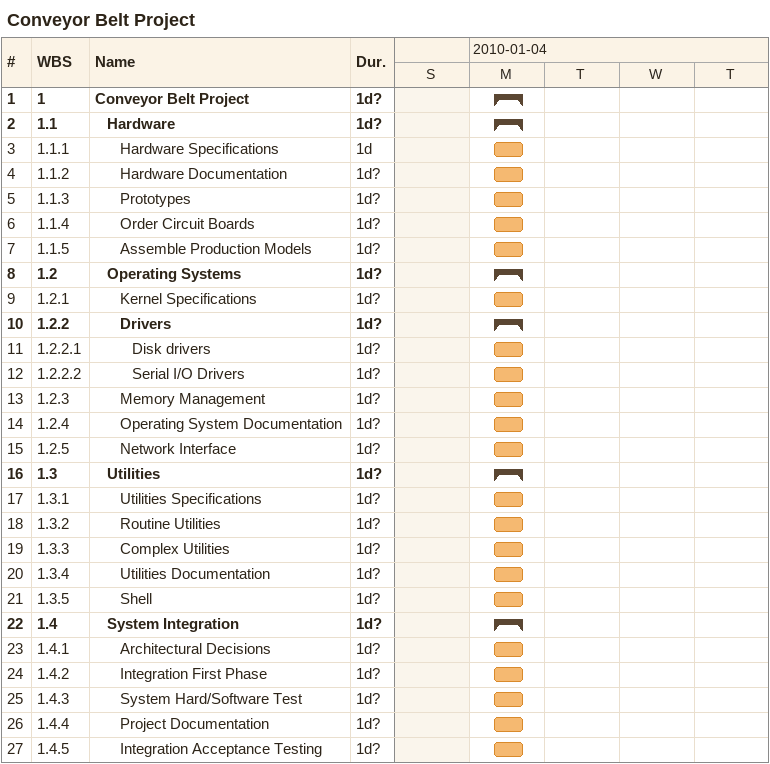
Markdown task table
Conveyor Belt Project

| ID | WBS | Task | Duration | Start | Finish |
|---|---|---|---|---|---|
| 1 | 1 | **Conveyor Belt Project** | 1d? | 2010-01-04 | 2010-01-04 |
| 2 | 1.1 | **Hardware** | 1d? | 2010-01-04 | 2010-01-04 |
| 3 | 1.1.1 | Hardware Specifications | 1d | 2010-01-04 | 2010-01-04 |
| 4 | 1.1.2 | Hardware Documentation | 1d? | 2010-01-04 | 2010-01-04 |
| 5 | 1.1.3 | Prototypes | 1d? | 2010-01-04 | 2010-01-04 |
| 6 | 1.1.4 | Order Circuit Boards | 1d? | 2010-01-04 | 2010-01-04 |
| 7 | 1.1.5 | Assemble Production Models | 1d? | 2010-01-04 | 2010-01-04 |
| 8 | 1.2 | **Operating Systems** | 1d? | 2010-01-04 | 2010-01-04 |
| 9 | 1.2.1 | Kernel Specifications | 1d? | 2010-01-04 | 2010-01-04 |
| 10 | 1.2.2 | **Drivers** | 1d? | 2010-01-04 | 2010-01-04 |
| 11 | 1.2.2.1 | Disk drivers | 1d? | 2010-01-04 | 2010-01-04 |
| 12 | 1.2.2.2 | Serial I/O Drivers | 1d? | 2010-01-04 | 2010-01-04 |
| 13 | 1.2.3 | Memory Management | 1d? | 2010-01-04 | 2010-01-04 |
| 14 | 1.2.4 | Operating System Documentation | 1d? | 2010-01-04 | 2010-01-04 |
| 15 | 1.2.5 | Network Interface | 1d? | 2010-01-04 | 2010-01-04 |
| 16 | 1.3 | **Utilities** | 1d? | 2010-01-04 | 2010-01-04 |
| 17 | 1.3.1 | Utilities Specifications | 1d? | 2010-01-04 | 2010-01-04 |
| 18 | 1.3.2 | Routine Utilities | 1d? | 2010-01-04 | 2010-01-04 |
| 19 | 1.3.3 | Complex Utilities | 1d? | 2010-01-04 | 2010-01-04 |
| 20 | 1.3.4 | Utilities Documentation | 1d? | 2010-01-04 | 2010-01-04 |
| 21 | 1.3.5 | Shell | 1d? | 2010-01-04 | 2010-01-04 |
| 22 | 1.4 | **System Integration** | 1d? | 2010-01-04 | 2010-01-04 |
| 23 | 1.4.1 | Architectural Decisions | 1d? | 2010-01-04 | 2010-01-04 |
| 24 | 1.4.2 | Integration First Phase | 1d? | 2010-01-04 | 2010-01-04 |
| 25 | 1.4.3 | System Hard/Software Test | 1d? | 2010-01-04 | 2010-01-04 |
| 26 | 1.4.4 | Project Documentation | 1d? | 2010-01-04 | 2010-01-04 |
| 27 | 1.4.5 | Integration Acceptance Testing | 1d? | 2010-01-04 | 2010-01-04 |
